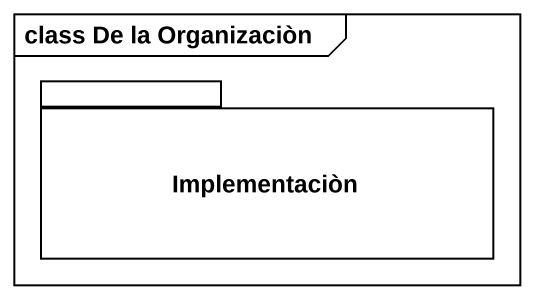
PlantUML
@startuml
mainframe class De la Organizaciòn
package Implementaciòn {
}
@enduml
